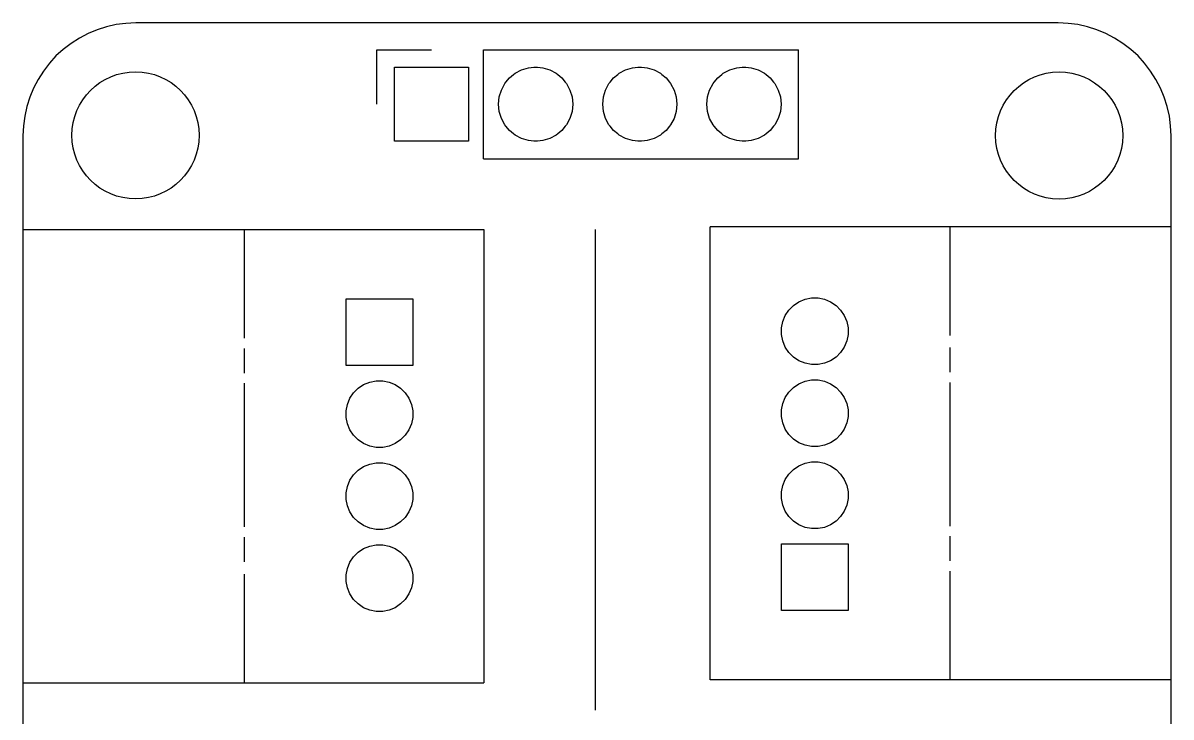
# Model space of a CAD drawing. Header units: millimetres. Extents: x 0 to 28, y 0 to 98.
# Drawn here: x -0.01 to 27.99, y 81.06 to 97.99 of the extents above; entities that cross this region are included whole.
import ezdxf

# ---------------------------------------------------------------- set-up
doc = ezdxf.new("R2010")
doc.units = ezdxf.units.MM
doc.layers.add('Make2D', color=178, linetype='Continuous', true_color=0x000000)

msp = doc.modelspace()

# ---------------------------------------------------------------- linework, layer by layer
at = {"layer": 'Make2D', "color": 178, "true_color": 0x000000}
for p, q in [((1.583, 97.732), (1.37, 97.621)), ((1.804, 97.823), (1.583, 97.732)), ((2.033, 97.895), (1.804, 97.823)), ((2.267, 97.948), (2.033, 97.895)), ((2.505, 97.979), (2.267, 97.948)), ((2.745, 97.989), (2.505, 97.979)), ((25.245, 97.989), (2.745, 97.989)), ((25.484, 97.979), (25.245, 97.989)), ((25.722, 97.948), (25.484, 97.979)), ((25.957, 97.895), (25.722, 97.948)), ((26.185, 97.823), (25.957, 97.895)), ((26.407, 97.732), (26.185, 97.823)), ((26.619, 97.621), (26.407, 97.732)), ((1.167, 97.492), (0.977, 97.346)), ((1.37, 97.621), (1.167, 97.492)), ((26.822, 97.492), (26.619, 97.621)), ((27.012, 97.346), (26.822, 97.492)), ((0.8, 97.184), (0.638, 97.007)), ((0.977, 97.346), (0.8, 97.184)), ((8.628, 96.008), (8.628, 97.338)), ((8.628, 97.338), (9.958, 97.338)), ((11.228, 97.338), (18.908, 97.338)), ((11.228, 94.678), (11.228, 97.338)), ((18.908, 94.678), (18.908, 97.338)), ((27.189, 97.184), (27.012, 97.346)), ((27.351, 97.007), (27.189, 97.184)), ((0.638, 97.007), (0.492, 96.817)), ((9.057, 95.107), (9.057, 96.909)), ((9.057, 96.909), (10.859, 96.909)), ((9.057, 95.107), (9.057, 96.909)), ((9.057, 96.909), (10.859, 96.909)), ((10.859, 96.909), (10.859, 95.107)), ((10.859, 96.909), (10.859, 95.107)), ((12.152, 96.844), (12.322, 96.896)), ((12.152, 96.844), (12.322, 96.896)), ((12.322, 96.896), (12.388, 96.903)), ((12.322, 96.896), (12.388, 96.903)), ((12.388, 96.903), (12.454, 96.909)), ((12.388, 96.903), (12.454, 96.909)), ((12.454, 96.909), (12.543, 96.909)), ((12.454, 96.909), (12.543, 96.909)), ((12.543, 96.909), (12.609, 96.903)), ((12.543, 96.909), (12.609, 96.903)), ((12.609, 96.903), (12.675, 96.896)), ((12.609, 96.903), (12.675, 96.896)), ((12.675, 96.896), (12.845, 96.844)), ((12.675, 96.896), (12.845, 96.844)), ((14.692, 96.844), (14.862, 96.896)), ((14.692, 96.844), (14.862, 96.896)), ((14.862, 96.896), (14.928, 96.903)), ((14.862, 96.896), (14.928, 96.903)), ((14.928, 96.903), (14.994, 96.909)), ((14.928, 96.903), (14.994, 96.909)), ((14.994, 96.909), (15.083, 96.909)), ((14.994, 96.909), (15.083, 96.909)), ((15.083, 96.909), (15.149, 96.903)), ((15.083, 96.909), (15.149, 96.903)), ((15.149, 96.903), (15.215, 96.896)), ((15.149, 96.903), (15.215, 96.896)), ((15.215, 96.896), (15.385, 96.844)), ((15.215, 96.896), (15.385, 96.844)), ((17.232, 96.844), (17.402, 96.896)), ((17.232, 96.844), (17.402, 96.896)), ((17.402, 96.896), (17.468, 96.903)), ((17.402, 96.896), (17.468, 96.903)), ((17.468, 96.903), (17.534, 96.909)), ((17.468, 96.903), (17.534, 96.909)), ((17.534, 96.909), (17.623, 96.909)), ((17.534, 96.909), (17.623, 96.909)), ((17.623, 96.909), (17.689, 96.903)), ((17.623, 96.909), (17.689, 96.903)), ((17.689, 96.903), (17.755, 96.896)), ((17.689, 96.903), (17.755, 96.896)), ((17.755, 96.896), (17.925, 96.844)), ((17.755, 96.896), (17.925, 96.844)), ((27.497, 96.817), (27.351, 97.007)), ((0.363, 96.614), (0.253, 96.401)), ((0.492, 96.817), (0.363, 96.614)), ((11.775, 96.547), (11.858, 96.648)), ((11.775, 96.547), (11.858, 96.648)), ((11.858, 96.648), (11.959, 96.732)), ((11.858, 96.648), (11.959, 96.732)), ((11.959, 96.732), (11.995, 96.761)), ((11.959, 96.732), (11.995, 96.761)), ((11.995, 96.761), (12.152, 96.844)), ((11.995, 96.761), (12.152, 96.844)), ((12.845, 96.844), (13.001, 96.761)), ((12.845, 96.844), (13.001, 96.761)), ((13.001, 96.761), (13.037, 96.732)), ((13.001, 96.761), (13.037, 96.732)), ((13.037, 96.732), (13.138, 96.648)), ((13.037, 96.732), (13.138, 96.648)), ((13.138, 96.648), (13.222, 96.547)), ((13.138, 96.648), (13.222, 96.547)), ((14.315, 96.547), (14.398, 96.648)), ((14.315, 96.547), (14.398, 96.648)), ((14.398, 96.648), (14.499, 96.732)), ((14.398, 96.648), (14.499, 96.732)), ((14.499, 96.732), (14.535, 96.761)), ((14.499, 96.732), (14.535, 96.761)), ((14.535, 96.761), (14.692, 96.844)), ((14.535, 96.761), (14.692, 96.844)), ((15.385, 96.844), (15.541, 96.761)), ((15.385, 96.844), (15.541, 96.761)), ((15.541, 96.761), (15.577, 96.732)), ((15.541, 96.761), (15.577, 96.732)), ((15.577, 96.732), (15.678, 96.648)), ((15.577, 96.732), (15.678, 96.648)), ((15.678, 96.648), (15.762, 96.547)), ((15.678, 96.648), (15.762, 96.547)), ((16.855, 96.547), (16.938, 96.648)), ((16.855, 96.547), (16.938, 96.648)), ((16.938, 96.648), (17.039, 96.732)), ((16.938, 96.648), (17.039, 96.732)), ((17.039, 96.732), (17.075, 96.761)), ((17.039, 96.732), (17.075, 96.761)), ((17.075, 96.761), (17.232, 96.844)), ((17.075, 96.761), (17.232, 96.844)), ((17.925, 96.844), (18.081, 96.761)), ((17.925, 96.844), (18.081, 96.761)), ((18.081, 96.761), (18.117, 96.732)), ((18.081, 96.761), (18.117, 96.732)), ((18.117, 96.732), (18.218, 96.648)), ((18.117, 96.732), (18.218, 96.648)), ((18.218, 96.648), (18.302, 96.547)), ((18.218, 96.648), (18.302, 96.547)), ((27.626, 96.614), (27.497, 96.817)), ((27.737, 96.401), (27.626, 96.614)), ((0.253, 96.401), (0.161, 96.18)), ((11.611, 96.184), (11.662, 96.354)), ((11.611, 96.184), (11.662, 96.354)), ((11.662, 96.354), (11.746, 96.511)), ((11.662, 96.354), (11.746, 96.511)), ((11.746, 96.511), (11.775, 96.547)), ((11.746, 96.511), (11.775, 96.547)), ((13.222, 96.547), (13.251, 96.511)), ((13.222, 96.547), (13.251, 96.511)), ((13.251, 96.511), (13.335, 96.354)), ((13.251, 96.511), (13.335, 96.354)), ((13.335, 96.354), (13.386, 96.184)), ((13.335, 96.354), (13.386, 96.184)), ((14.15, 96.184), (14.202, 96.354)), ((14.15, 96.184), (14.202, 96.354)), ((14.202, 96.354), (14.286, 96.511)), ((14.202, 96.354), (14.286, 96.511)), ((14.286, 96.511), (14.315, 96.547)), ((14.286, 96.511), (14.315, 96.547)), ((15.762, 96.547), (15.791, 96.511)), ((15.762, 96.547), (15.791, 96.511)), ((15.791, 96.511), (15.875, 96.354)), ((15.791, 96.511), (15.875, 96.354)), ((15.875, 96.354), (15.926, 96.184)), ((15.875, 96.354), (15.926, 96.184)), ((16.69, 96.184), (16.742, 96.354)), ((16.69, 96.184), (16.742, 96.354)), ((16.742, 96.354), (16.826, 96.511)), ((16.742, 96.354), (16.826, 96.511)), ((16.826, 96.511), (16.855, 96.547)), ((16.826, 96.511), (16.855, 96.547)), ((18.302, 96.547), (18.331, 96.511)), ((18.302, 96.547), (18.331, 96.511)), ((18.331, 96.511), (18.415, 96.354)), ((18.331, 96.511), (18.415, 96.354)), ((18.415, 96.354), (18.466, 96.184)), ((18.415, 96.354), (18.466, 96.184)), ((27.829, 96.18), (27.737, 96.401)), ((0.161, 96.18), (0.088, 95.951)), ((11.593, 96.008), (11.611, 96.184)), ((11.593, 96.008), (11.611, 96.184)), ((13.386, 96.184), (13.404, 96.008)), ((13.386, 96.184), (13.404, 96.008)), ((14.133, 96.008), (14.15, 96.184)), ((14.133, 96.008), (14.15, 96.184)), ((15.926, 96.184), (15.944, 96.008)), ((15.926, 96.184), (15.944, 96.008)), ((16.673, 96.008), (16.69, 96.184)), ((16.673, 96.008), (16.69, 96.184)), ((18.466, 96.184), (18.483, 96.008)), ((18.466, 96.184), (18.483, 96.008)), ((27.901, 95.951), (27.829, 96.18)), ((0.088, 95.951), (0.037, 95.717)), ((11.611, 95.831), (11.593, 96.008)), ((11.611, 95.831), (11.593, 96.008)), ((11.662, 95.662), (11.611, 95.831)), ((11.662, 95.662), (11.611, 95.831)), ((13.386, 95.831), (13.335, 95.662)), ((13.386, 95.831), (13.335, 95.662)), ((13.404, 96.008), (13.386, 95.831)), ((13.404, 96.008), (13.386, 95.831)), ((14.15, 95.831), (14.133, 96.008)), ((14.15, 95.831), (14.133, 96.008)), ((14.202, 95.662), (14.15, 95.831)), ((14.202, 95.662), (14.15, 95.831)), ((15.926, 95.831), (15.875, 95.662)), ((15.926, 95.831), (15.875, 95.662)), ((15.944, 96.008), (15.926, 95.831)), ((15.944, 96.008), (15.926, 95.831)), ((16.69, 95.831), (16.673, 96.008)), ((16.69, 95.831), (16.673, 96.008)), ((16.742, 95.662), (16.69, 95.831)), ((16.742, 95.662), (16.69, 95.831)), ((18.466, 95.831), (18.415, 95.662)), ((18.466, 95.831), (18.415, 95.662)), ((18.483, 96.008), (18.466, 95.831)), ((18.483, 96.008), (18.466, 95.831)), ((27.953, 95.717), (27.901, 95.951)), ((0.037, 95.717), (0.005, 95.479)), ((11.746, 95.505), (11.662, 95.662)), ((11.746, 95.505), (11.662, 95.662)), ((11.775, 95.469), (11.746, 95.505)), ((11.775, 95.469), (11.746, 95.505)), ((13.251, 95.505), (13.222, 95.469)), ((13.251, 95.505), (13.222, 95.469)), ((13.335, 95.662), (13.251, 95.505)), ((13.335, 95.662), (13.251, 95.505)), ((14.286, 95.505), (14.202, 95.662)), ((14.286, 95.505), (14.202, 95.662)), ((14.315, 95.469), (14.286, 95.505)), ((14.315, 95.469), (14.286, 95.505)), ((15.791, 95.505), (15.762, 95.469)), ((15.791, 95.505), (15.762, 95.469)), ((15.875, 95.662), (15.791, 95.505)), ((15.875, 95.662), (15.791, 95.505)), ((16.826, 95.505), (16.742, 95.662)), ((16.826, 95.505), (16.742, 95.662)), ((16.855, 95.469), (16.826, 95.505)), ((16.855, 95.469), (16.826, 95.505)), ((18.331, 95.505), (18.302, 95.469)), ((18.331, 95.505), (18.302, 95.469)), ((18.415, 95.662), (18.331, 95.505)), ((18.415, 95.662), (18.331, 95.505)), ((27.984, 95.479), (27.953, 95.717)), ((0.005, 95.479), (-0.005, 95.239)), ((-0.005, 95.239), (-0.005, 2.74)), ((11.858, 95.368), (11.775, 95.469)), ((11.858, 95.368), (11.775, 95.469)), ((11.959, 95.285), (11.858, 95.368)), ((11.959, 95.285), (11.858, 95.368)), ((11.995, 95.255), (11.959, 95.285)), ((11.995, 95.255), (11.959, 95.285)), ((12.152, 95.172), (11.995, 95.255)), ((12.152, 95.172), (11.995, 95.255)), ((13.001, 95.255), (12.845, 95.172)), ((13.001, 95.255), (12.845, 95.172)), ((13.037, 95.285), (13.001, 95.255)), ((13.037, 95.285), (13.001, 95.255)), ((13.138, 95.368), (13.037, 95.285)), ((13.138, 95.368), (13.037, 95.285)), ((13.222, 95.469), (13.138, 95.368)), ((13.222, 95.469), (13.138, 95.368)), ((14.398, 95.368), (14.315, 95.469)), ((14.398, 95.368), (14.315, 95.469)), ((14.499, 95.285), (14.398, 95.368)), ((14.499, 95.285), (14.398, 95.368)), ((14.535, 95.255), (14.499, 95.285)), ((14.535, 95.255), (14.499, 95.285)), ((14.692, 95.172), (14.535, 95.255)), ((14.692, 95.172), (14.535, 95.255)), ((15.541, 95.255), (15.385, 95.172)), ((15.541, 95.255), (15.385, 95.172)), ((15.577, 95.285), (15.541, 95.255)), ((15.577, 95.285), (15.541, 95.255)), ((15.678, 95.368), (15.577, 95.285)), ((15.678, 95.368), (15.577, 95.285)), ((15.762, 95.469), (15.678, 95.368)), ((15.762, 95.469), (15.678, 95.368)), ((16.938, 95.368), (16.855, 95.469)), ((16.938, 95.368), (16.855, 95.469)), ((17.039, 95.285), (16.938, 95.368)), ((17.039, 95.285), (16.938, 95.368)), ((17.075, 95.255), (17.039, 95.285)), ((17.075, 95.255), (17.039, 95.285)), ((17.232, 95.172), (17.075, 95.255)), ((17.232, 95.172), (17.075, 95.255)), ((18.081, 95.255), (17.925, 95.172)), ((18.081, 95.255), (17.925, 95.172)), ((18.117, 95.285), (18.081, 95.255)), ((18.117, 95.285), (18.081, 95.255)), ((18.218, 95.368), (18.117, 95.285)), ((18.218, 95.368), (18.117, 95.285)), ((18.302, 95.469), (18.218, 95.368)), ((18.302, 95.469), (18.218, 95.368)), ((27.995, 95.239), (27.984, 95.479)), ((27.995, 2.74), (27.995, 95.239)), ((10.859, 95.107), (9.057, 95.107)), ((10.859, 95.107), (9.057, 95.107)), ((12.322, 95.12), (12.152, 95.172)), ((12.322, 95.12), (12.152, 95.172)), ((12.388, 95.113), (12.322, 95.12)), ((12.388, 95.113), (12.322, 95.12)), ((12.454, 95.107), (12.388, 95.113)), ((12.454, 95.107), (12.388, 95.113)), ((12.543, 95.107), (12.454, 95.107)), ((12.543, 95.107), (12.454, 95.107)), ((12.609, 95.113), (12.543, 95.107)), ((12.609, 95.113), (12.543, 95.107)), ((12.675, 95.12), (12.609, 95.113)), ((12.675, 95.12), (12.609, 95.113)), ((12.845, 95.172), (12.675, 95.12)), ((12.845, 95.172), (12.675, 95.12)), ((14.862, 95.12), (14.692, 95.172)), ((14.862, 95.12), (14.692, 95.172)), ((14.928, 95.113), (14.862, 95.12)), ((14.928, 95.113), (14.862, 95.12)), ((14.994, 95.107), (14.928, 95.113)), ((14.994, 95.107), (14.928, 95.113)), ((15.083, 95.107), (14.994, 95.107)), ((15.083, 95.107), (14.994, 95.107)), ((15.149, 95.113), (15.083, 95.107)), ((15.149, 95.113), (15.083, 95.107)), ((15.215, 95.12), (15.149, 95.113)), ((15.215, 95.12), (15.149, 95.113)), ((15.385, 95.172), (15.215, 95.12)), ((15.385, 95.172), (15.215, 95.12)), ((17.402, 95.12), (17.232, 95.172)), ((17.402, 95.12), (17.232, 95.172)), ((17.468, 95.113), (17.402, 95.12)), ((17.468, 95.113), (17.402, 95.12)), ((17.534, 95.107), (17.468, 95.113)), ((17.534, 95.107), (17.468, 95.113)), ((17.623, 95.107), (17.534, 95.107)), ((17.623, 95.107), (17.534, 95.107)), ((17.689, 95.113), (17.623, 95.107)), ((17.689, 95.113), (17.623, 95.107)), ((17.755, 95.12), (17.689, 95.113)), ((17.755, 95.12), (17.689, 95.113)), ((17.925, 95.172), (17.755, 95.12)), ((17.925, 95.172), (17.755, 95.12)), ((11.228, 94.678), (18.908, 94.678)), ((27.995, 93.021), (16.756, 93.021)), ((16.756, 81.971), (16.756, 93.021)), ((22.605, 90.371), (22.605, 93.021)), ((-0.005, 92.951), (11.238, 92.951)), ((5.388, 92.951), (5.388, 90.301)), ((11.238, 92.951), (11.238, 81.901)), ((13.956, 81.232), (13.956, 92.951)), ((19.068, 91.253), (19.226, 91.284)), ((19.068, 91.253), (19.226, 91.284)), ((19.226, 91.284), (19.386, 91.284)), ((19.226, 91.284), (19.386, 91.284)), ((19.386, 91.284), (19.543, 91.253)), ((19.386, 91.284), (19.543, 91.253)), ((7.876, 89.638), (7.876, 91.264)), ((7.876, 91.264), (9.501, 91.264)), ((7.876, 89.638), (7.876, 91.264)), ((7.876, 91.264), (9.501, 91.264)), ((9.501, 91.264), (9.501, 89.638)), ((9.501, 91.264), (9.501, 89.638)), ((18.674, 90.989), (18.787, 91.102)), ((18.674, 90.989), (18.787, 91.102)), ((18.787, 91.102), (18.92, 91.192)), ((18.787, 91.102), (18.92, 91.192)), ((18.92, 91.192), (19.068, 91.253)), ((18.92, 91.192), (19.068, 91.253)), ((19.543, 91.253), (19.691, 91.192)), ((19.543, 91.253), (19.691, 91.192)), ((19.691, 91.192), (19.824, 91.102)), ((19.691, 91.192), (19.824, 91.102)), ((19.824, 91.102), (19.937, 90.989)), ((19.824, 91.102), (19.937, 90.989)), ((18.524, 90.708), (18.585, 90.856)), ((18.524, 90.708), (18.585, 90.856)), ((18.585, 90.856), (18.674, 90.989)), ((18.585, 90.856), (18.674, 90.989)), ((19.937, 90.989), (20.026, 90.856)), ((19.937, 90.989), (20.026, 90.856)), ((20.026, 90.856), (20.087, 90.708)), ((20.026, 90.856), (20.087, 90.708)), ((18.492, 90.551), (18.524, 90.708)), ((18.492, 90.551), (18.524, 90.708)), ((18.492, 90.391), (18.492, 90.551)), ((18.492, 90.391), (18.492, 90.551)), ((20.087, 90.708), (20.118, 90.551)), ((20.087, 90.708), (20.118, 90.551)), ((20.118, 90.551), (20.118, 90.391)), ((20.118, 90.551), (20.118, 90.391)), ((18.524, 90.234), (18.492, 90.391)), ((18.524, 90.234), (18.492, 90.391)), ((18.585, 90.086), (18.524, 90.234)), ((18.585, 90.086), (18.524, 90.234)), ((20.087, 90.234), (20.026, 90.086)), ((20.087, 90.234), (20.026, 90.086)), ((20.118, 90.391), (20.087, 90.234)), ((20.118, 90.391), (20.087, 90.234)), ((5.388, 90.051), (5.388, 89.451)), ((18.674, 89.953), (18.585, 90.086)), ((18.674, 89.953), (18.585, 90.086)), ((18.787, 89.839), (18.674, 89.953)), ((18.787, 89.839), (18.674, 89.953)), ((19.937, 89.953), (19.824, 89.839)), ((19.937, 89.953), (19.824, 89.839)), ((20.026, 90.086), (19.937, 89.953)), ((20.026, 90.086), (19.937, 89.953)), ((22.605, 89.471), (22.605, 90.071)), ((9.501, 89.638), (7.876, 89.638)), ((9.501, 89.638), (7.876, 89.638)), ((18.92, 89.75), (18.787, 89.839)), ((18.92, 89.75), (18.787, 89.839)), ((19.068, 89.689), (18.92, 89.75)), ((19.068, 89.689), (18.92, 89.75)), ((19.226, 89.658), (19.068, 89.689)), ((19.226, 89.658), (19.068, 89.689)), ((19.386, 89.658), (19.226, 89.658)), ((19.386, 89.658), (19.226, 89.658)), ((19.543, 89.689), (19.386, 89.658)), ((19.543, 89.689), (19.386, 89.658)), ((19.691, 89.75), (19.543, 89.689)), ((19.691, 89.75), (19.543, 89.689)), ((19.824, 89.839), (19.691, 89.75)), ((19.824, 89.839), (19.691, 89.75)), ((5.388, 89.201), (5.388, 85.701)), ((8.057, 88.969), (8.17, 89.083)), ((8.057, 88.969), (8.17, 89.083)), ((8.17, 89.083), (8.303, 89.172)), ((8.17, 89.083), (8.303, 89.172)), ((8.303, 89.172), (8.451, 89.233)), ((8.303, 89.172), (8.451, 89.233)), ((8.451, 89.233), (8.608, 89.264)), ((8.451, 89.233), (8.608, 89.264)), ((8.608, 89.264), (8.768, 89.264)), ((8.608, 89.264), (8.768, 89.264)), ((8.768, 89.264), (8.926, 89.233)), ((8.768, 89.264), (8.926, 89.233)), ((8.926, 89.233), (9.073, 89.172)), ((8.926, 89.233), (9.073, 89.172)), ((9.073, 89.172), (9.206, 89.083)), ((9.073, 89.172), (9.206, 89.083)), ((9.206, 89.083), (9.32, 88.969)), ((9.206, 89.083), (9.32, 88.969)), ((18.674, 88.989), (18.787, 89.102)), ((18.674, 88.989), (18.787, 89.102)), ((18.787, 89.102), (18.92, 89.191)), ((18.787, 89.102), (18.92, 89.191)), ((18.92, 89.191), (19.068, 89.253)), ((18.92, 89.191), (19.068, 89.253)), ((19.068, 89.253), (19.226, 89.284)), ((19.068, 89.253), (19.226, 89.284)), ((19.226, 89.284), (19.386, 89.284)), ((19.226, 89.284), (19.386, 89.284)), ((19.386, 89.284), (19.543, 89.253)), ((19.386, 89.284), (19.543, 89.253)), ((19.543, 89.253), (19.691, 89.191)), ((19.543, 89.253), (19.691, 89.191)), ((19.691, 89.191), (19.824, 89.102)), ((19.691, 89.191), (19.824, 89.102)), ((19.824, 89.102), (19.937, 88.989)), ((19.824, 89.102), (19.937, 88.989)), ((22.605, 85.721), (22.605, 89.221)), ((7.906, 88.688), (7.968, 88.836)), ((7.906, 88.688), (7.968, 88.836)), ((7.968, 88.836), (8.057, 88.969)), ((7.968, 88.836), (8.057, 88.969)), ((9.32, 88.969), (9.409, 88.836)), ((9.32, 88.969), (9.409, 88.836)), ((9.409, 88.836), (9.47, 88.688)), ((9.409, 88.836), (9.47, 88.688)), ((18.524, 88.708), (18.585, 88.856)), ((18.524, 88.708), (18.585, 88.856)), ((18.585, 88.856), (18.674, 88.989)), ((18.585, 88.856), (18.674, 88.989)), ((19.937, 88.989), (20.026, 88.856)), ((19.937, 88.989), (20.026, 88.856)), ((20.026, 88.856), (20.087, 88.708)), ((20.026, 88.856), (20.087, 88.708)), ((7.875, 88.531), (7.906, 88.688)), ((7.875, 88.531), (7.906, 88.688)), ((7.875, 88.371), (7.875, 88.531)), ((7.875, 88.371), (7.875, 88.531)), ((9.47, 88.688), (9.501, 88.531)), ((9.47, 88.688), (9.501, 88.531)), ((9.501, 88.531), (9.501, 88.371)), ((9.501, 88.531), (9.501, 88.371)), ((18.492, 88.551), (18.524, 88.708)), ((18.492, 88.551), (18.524, 88.708)), ((18.492, 88.391), (18.492, 88.551)), ((18.492, 88.391), (18.492, 88.551)), ((20.087, 88.708), (20.118, 88.551)), ((20.087, 88.708), (20.118, 88.551)), ((20.118, 88.551), (20.118, 88.391)), ((20.118, 88.551), (20.118, 88.391)), ((7.906, 88.214), (7.875, 88.371)), ((7.906, 88.214), (7.875, 88.371)), ((7.968, 88.066), (7.906, 88.214)), ((7.968, 88.066), (7.906, 88.214)), ((9.47, 88.214), (9.409, 88.066)), ((9.47, 88.214), (9.409, 88.066)), ((9.501, 88.371), (9.47, 88.214)), ((9.501, 88.371), (9.47, 88.214)), ((18.524, 88.234), (18.492, 88.391)), ((18.524, 88.234), (18.492, 88.391)), ((18.585, 88.086), (18.524, 88.234)), ((18.585, 88.086), (18.524, 88.234)), ((20.087, 88.234), (20.026, 88.086)), ((20.087, 88.234), (20.026, 88.086)), ((20.118, 88.391), (20.087, 88.234)), ((20.118, 88.391), (20.087, 88.234)), ((8.057, 87.933), (7.968, 88.066)), ((8.057, 87.933), (7.968, 88.066)), ((8.17, 87.82), (8.057, 87.933)), ((8.17, 87.82), (8.057, 87.933)), ((9.32, 87.933), (9.206, 87.82)), ((9.32, 87.933), (9.206, 87.82)), ((9.409, 88.066), (9.32, 87.933)), ((9.409, 88.066), (9.32, 87.933)), ((18.674, 87.953), (18.585, 88.086)), ((18.674, 87.953), (18.585, 88.086)), ((18.787, 87.84), (18.674, 87.953)), ((18.787, 87.84), (18.674, 87.953)), ((19.937, 87.953), (19.824, 87.84)), ((19.937, 87.953), (19.824, 87.84)), ((20.026, 88.086), (19.937, 87.953)), ((20.026, 88.086), (19.937, 87.953)), ((8.303, 87.731), (8.17, 87.82)), ((8.303, 87.731), (8.17, 87.82)), ((8.451, 87.669), (8.303, 87.731)), ((8.451, 87.669), (8.303, 87.731)), ((8.608, 87.638), (8.451, 87.669)), ((8.608, 87.638), (8.451, 87.669)), ((8.926, 87.669), (8.768, 87.638)), ((8.926, 87.669), (8.768, 87.638)), ((9.073, 87.731), (8.926, 87.669)), ((9.073, 87.731), (8.926, 87.669)), ((9.206, 87.82), (9.073, 87.731)), ((9.206, 87.82), (9.073, 87.731)), ((18.92, 87.75), (18.787, 87.84)), ((18.92, 87.75), (18.787, 87.84)), ((19.068, 87.689), (18.92, 87.75)), ((19.068, 87.689), (18.92, 87.75)), ((19.226, 87.658), (19.068, 87.689)), ((19.226, 87.658), (19.068, 87.689)), ((19.386, 87.658), (19.226, 87.658)), ((19.386, 87.658), (19.226, 87.658)), ((19.543, 87.689), (19.386, 87.658)), ((19.543, 87.689), (19.386, 87.658)), ((19.691, 87.75), (19.543, 87.689)), ((19.691, 87.75), (19.543, 87.689)), ((19.824, 87.84), (19.691, 87.75)), ((19.824, 87.84), (19.691, 87.75)), ((8.768, 87.638), (8.608, 87.638)), ((8.768, 87.638), (8.608, 87.638)), ((8.057, 86.969), (8.17, 87.082)), ((8.057, 86.969), (8.17, 87.082)), ((8.17, 87.082), (8.303, 87.172)), ((8.17, 87.082), (8.303, 87.172)), ((8.303, 87.172), (8.451, 87.233)), ((8.303, 87.172), (8.451, 87.233)), ((8.451, 87.233), (8.608, 87.264)), ((8.451, 87.233), (8.608, 87.264)), ((8.608, 87.264), (8.768, 87.264)), ((8.608, 87.264), (8.768, 87.264)), ((8.768, 87.264), (8.926, 87.233)), ((8.768, 87.264), (8.926, 87.233)), ((8.926, 87.233), (9.073, 87.172)), ((8.926, 87.233), (9.073, 87.172)), ((9.073, 87.172), (9.206, 87.082)), ((9.073, 87.172), (9.206, 87.082)), ((9.206, 87.082), (9.32, 86.969)), ((9.206, 87.082), (9.32, 86.969)), ((18.674, 86.989), (18.787, 87.102)), ((18.674, 86.989), (18.787, 87.102)), ((18.787, 87.102), (18.92, 87.191)), ((18.787, 87.102), (18.92, 87.191)), ((18.92, 87.191), (19.068, 87.252)), ((18.92, 87.191), (19.068, 87.252)), ((19.068, 87.252), (19.226, 87.284)), ((19.068, 87.252), (19.226, 87.284)), ((19.226, 87.284), (19.386, 87.284)), ((19.226, 87.284), (19.386, 87.284)), ((19.386, 87.284), (19.543, 87.252)), ((19.386, 87.284), (19.543, 87.252)), ((19.543, 87.252), (19.691, 87.191)), ((19.543, 87.252), (19.691, 87.191)), ((19.691, 87.191), (19.824, 87.102)), ((19.691, 87.191), (19.824, 87.102)), ((19.824, 87.102), (19.937, 86.989)), ((19.824, 87.102), (19.937, 86.989)), ((7.906, 86.688), (7.968, 86.836)), ((7.906, 86.688), (7.968, 86.836)), ((7.968, 86.836), (8.057, 86.969)), ((7.968, 86.836), (8.057, 86.969)), ((9.32, 86.969), (9.409, 86.836)), ((9.32, 86.969), (9.409, 86.836)), ((9.409, 86.836), (9.47, 86.688)), ((9.409, 86.836), (9.47, 86.688)), ((18.524, 86.708), (18.585, 86.856)), ((18.524, 86.708), (18.585, 86.856)), ((18.585, 86.856), (18.674, 86.989)), ((18.585, 86.856), (18.674, 86.989)), ((19.937, 86.989), (20.026, 86.856)), ((19.937, 86.989), (20.026, 86.856)), ((20.026, 86.856), (20.087, 86.708)), ((20.026, 86.856), (20.087, 86.708)), ((7.875, 86.531), (7.906, 86.688)), ((7.875, 86.531), (7.906, 86.688)), ((7.875, 86.371), (7.875, 86.531)), ((7.875, 86.371), (7.875, 86.531)), ((9.47, 86.688), (9.501, 86.531)), ((9.47, 86.688), (9.501, 86.531)), ((9.501, 86.531), (9.501, 86.371)), ((9.501, 86.531), (9.501, 86.371)), ((18.492, 86.551), (18.524, 86.708)), ((18.492, 86.551), (18.524, 86.708)), ((18.492, 86.391), (18.492, 86.551)), ((18.492, 86.391), (18.492, 86.551)), ((20.087, 86.708), (20.118, 86.551)), ((20.087, 86.708), (20.118, 86.551)), ((20.118, 86.551), (20.118, 86.391)), ((20.118, 86.551), (20.118, 86.391)), ((7.906, 86.214), (7.875, 86.371)), ((7.906, 86.214), (7.875, 86.371)), ((9.501, 86.371), (9.47, 86.214)), ((9.501, 86.371), (9.47, 86.214)), ((18.524, 86.233), (18.492, 86.391)), ((18.524, 86.233), (18.492, 86.391)), ((20.118, 86.391), (20.087, 86.233)), ((20.118, 86.391), (20.087, 86.233)), ((7.968, 86.066), (7.906, 86.214)), ((7.968, 86.066), (7.906, 86.214)), ((8.057, 85.933), (7.968, 86.066)), ((8.057, 85.933), (7.968, 86.066)), ((9.409, 86.066), (9.32, 85.933)), ((9.409, 86.066), (9.32, 85.933)), ((9.47, 86.214), (9.409, 86.066)), ((9.47, 86.214), (9.409, 86.066)), ((18.585, 86.086), (18.524, 86.233)), ((18.585, 86.086), (18.524, 86.233)), ((18.674, 85.953), (18.585, 86.086)), ((18.674, 85.953), (18.585, 86.086)), ((20.026, 86.086), (19.937, 85.953)), ((20.026, 86.086), (19.937, 85.953)), ((20.087, 86.233), (20.026, 86.086)), ((20.087, 86.233), (20.026, 86.086)), ((8.17, 85.82), (8.057, 85.933)), ((8.17, 85.82), (8.057, 85.933)), ((8.303, 85.731), (8.17, 85.82)), ((8.303, 85.731), (8.17, 85.82)), ((8.451, 85.669), (8.303, 85.731)), ((8.451, 85.669), (8.303, 85.731)), ((9.073, 85.731), (8.926, 85.669)), ((9.073, 85.731), (8.926, 85.669)), ((9.206, 85.82), (9.073, 85.731)), ((9.206, 85.82), (9.073, 85.731)), ((9.32, 85.933), (9.206, 85.82)), ((9.32, 85.933), (9.206, 85.82)), ((18.787, 85.839), (18.674, 85.953)), ((18.787, 85.839), (18.674, 85.953)), ((18.92, 85.75), (18.787, 85.839)), ((18.92, 85.75), (18.787, 85.839)), ((19.068, 85.689), (18.92, 85.75)), ((19.068, 85.689), (18.92, 85.75)), ((19.226, 85.658), (19.068, 85.689)), ((19.226, 85.658), (19.068, 85.689)), ((19.543, 85.689), (19.386, 85.658)), ((19.543, 85.689), (19.386, 85.658)), ((19.691, 85.75), (19.543, 85.689)), ((19.691, 85.75), (19.543, 85.689)), ((19.824, 85.839), (19.691, 85.75)), ((19.824, 85.839), (19.691, 85.75)), ((19.937, 85.953), (19.824, 85.839)), ((19.937, 85.953), (19.824, 85.839)), ((5.388, 85.451), (5.388, 84.851)), ((8.608, 85.638), (8.451, 85.669)), ((8.608, 85.638), (8.451, 85.669)), ((8.768, 85.638), (8.608, 85.638)), ((8.768, 85.638), (8.608, 85.638)), ((8.926, 85.669), (8.768, 85.638)), ((8.926, 85.669), (8.768, 85.638)), ((19.386, 85.658), (19.226, 85.658)), ((19.386, 85.658), (19.226, 85.658)), ((22.605, 84.871), (22.605, 85.471)), ((8.17, 85.083), (8.303, 85.172)), ((8.17, 85.083), (8.303, 85.172)), ((8.303, 85.172), (8.451, 85.233)), ((8.303, 85.172), (8.451, 85.233)), ((8.451, 85.233), (8.608, 85.264)), ((8.451, 85.233), (8.608, 85.264)), ((8.608, 85.264), (8.768, 85.264)), ((8.608, 85.264), (8.768, 85.264)), ((8.768, 85.264), (8.926, 85.233)), ((8.768, 85.264), (8.926, 85.233)), ((8.926, 85.233), (9.073, 85.172)), ((8.926, 85.233), (9.073, 85.172)), ((9.073, 85.172), (9.206, 85.083)), ((9.073, 85.172), (9.206, 85.083)), ((18.492, 83.658), (18.492, 85.284)), ((18.492, 85.284), (20.118, 85.284)), ((18.492, 83.658), (18.492, 85.284)), ((18.492, 85.284), (20.118, 85.284)), ((20.118, 85.284), (20.118, 83.658)), ((20.118, 85.284), (20.118, 83.658)), ((7.968, 84.836), (8.057, 84.969)), ((7.968, 84.836), (8.057, 84.969)), ((8.057, 84.969), (8.17, 85.083)), ((8.057, 84.969), (8.17, 85.083)), ((9.206, 85.083), (9.32, 84.969)), ((9.206, 85.083), (9.32, 84.969)), ((9.32, 84.969), (9.409, 84.836)), ((9.32, 84.969), (9.409, 84.836)), ((7.875, 84.531), (7.906, 84.689)), ((7.875, 84.531), (7.906, 84.689)), ((7.906, 84.689), (7.968, 84.836)), ((7.906, 84.689), (7.968, 84.836)), ((9.409, 84.836), (9.47, 84.689)), ((9.409, 84.836), (9.47, 84.689)), ((9.47, 84.689), (9.501, 84.531)), ((9.47, 84.689), (9.501, 84.531)), ((22.605, 81.971), (22.605, 84.621)), ((5.388, 84.551), (5.388, 81.901)), ((7.875, 84.371), (7.875, 84.531)), ((7.875, 84.371), (7.875, 84.531)), ((7.906, 84.214), (7.875, 84.371)), ((7.906, 84.214), (7.875, 84.371)), ((9.501, 84.371), (9.47, 84.214)), ((9.501, 84.371), (9.47, 84.214)), ((9.501, 84.531), (9.501, 84.371)), ((9.501, 84.531), (9.501, 84.371)), ((7.968, 84.066), (7.906, 84.214)), ((7.968, 84.066), (7.906, 84.214)), ((8.057, 83.933), (7.968, 84.066)), ((8.057, 83.933), (7.968, 84.066)), ((9.409, 84.066), (9.32, 83.933)), ((9.409, 84.066), (9.32, 83.933)), ((9.47, 84.214), (9.409, 84.066)), ((9.47, 84.214), (9.409, 84.066)), ((8.17, 83.82), (8.057, 83.933)), ((8.17, 83.82), (8.057, 83.933)), ((8.303, 83.73), (8.17, 83.82)), ((8.303, 83.73), (8.17, 83.82)), ((8.451, 83.669), (8.303, 83.73)), ((8.451, 83.669), (8.303, 83.73)), ((9.073, 83.73), (8.926, 83.669)), ((9.073, 83.73), (8.926, 83.669)), ((9.206, 83.82), (9.073, 83.73)), ((9.206, 83.82), (9.073, 83.73)), ((9.32, 83.933), (9.206, 83.82)), ((9.32, 83.933), (9.206, 83.82)), ((8.608, 83.638), (8.451, 83.669)), ((8.608, 83.638), (8.451, 83.669)), ((8.768, 83.638), (8.608, 83.638)), ((8.768, 83.638), (8.608, 83.638)), ((8.926, 83.669), (8.768, 83.638)), ((8.926, 83.669), (8.768, 83.638)), ((20.118, 83.658), (18.492, 83.658)), ((20.118, 83.658), (18.492, 83.658)), ((-0.005, 81.901), (11.238, 81.901)), ((27.995, 81.971), (16.756, 81.971))]:
    msp.add_line(p, q, dxfattribs=at)
for centre in [(2.74, 95.249), (25.265, 95.244)]:
    msp.add_circle(centre, 1.55, dxfattribs=at)

doc.saveas('drawing.dxf')
